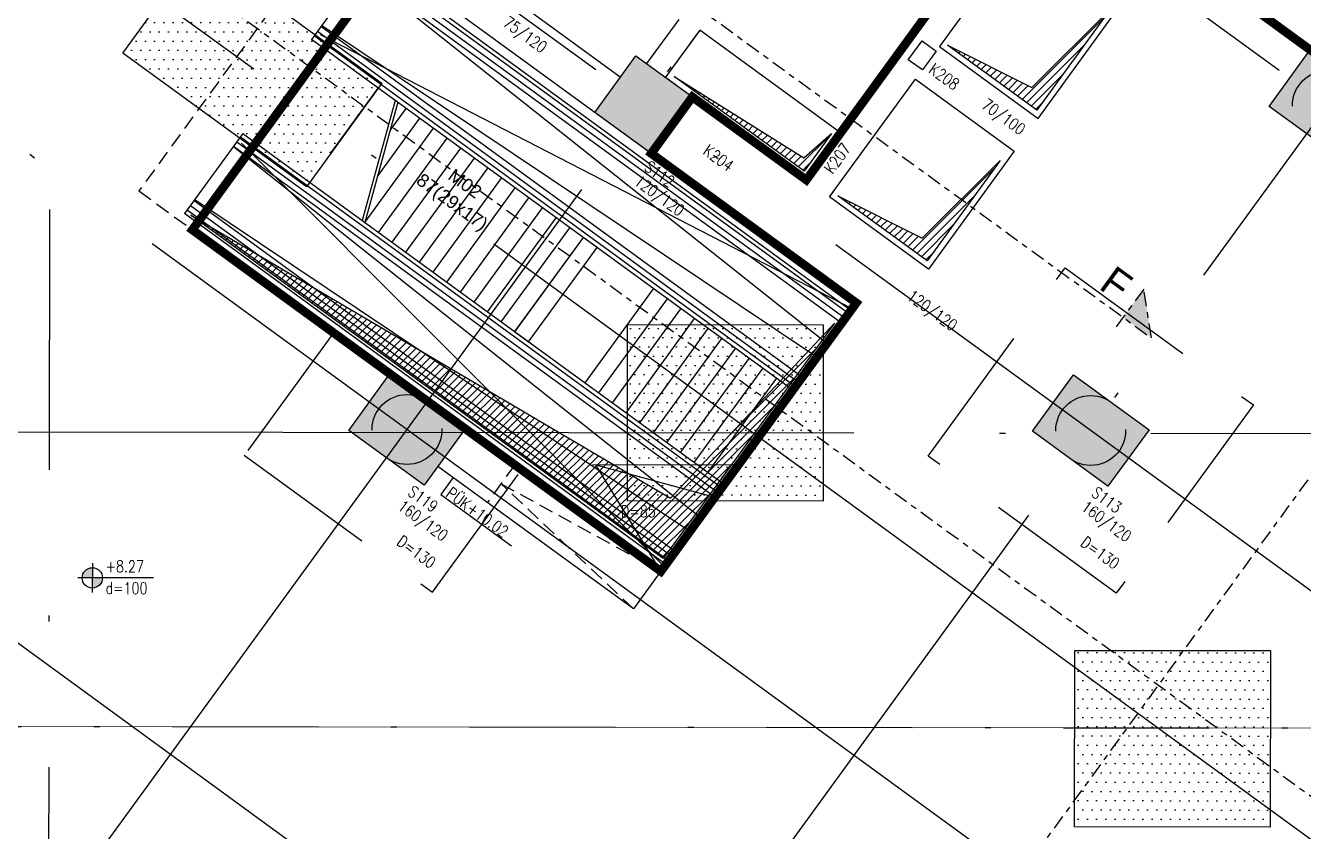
# Model space of a CAD drawing. Header units: millimetres. Extents: x 400382 to 401267, y 4543945 to 4544126.
# Drawn here: x 400719.64 to 400741.58, y 4544028.24 to 4544042.07 of the extents above; entities that cross this region are included whole.
import ezdxf
from ezdxf.enums import TextEntityAlignment as Align

# ---------------------------------------------------------------- set-up
doc = ezdxf.new("R2010")
doc.units = ezdxf.units.MM
for name, pattern in [('ACAD_ISO07W100', [3, 0, -3]), ('AKS', [3, 2.5, -0.25, 0, -0.25]), ('CENTER', [2, 1.25, -0.25, 0.25, -0.25]), ('CIZGI', [0.4, 0.25, -0.15]), ('CONTINU', [0]), ('DASHDOT2', [0.5, 0.25, -0.125, 0, -0.125]), ('HIDDEN', [0.375, 0.25, -0.125]), ('HIDDEN2', [4.7625, 3.175, -1.5875])]:
    doc.linetypes.add(name, pattern=pattern)
doc.layers.add('A-DETL', color=90, linetype='Continuous', lineweight=15)
for name, color, linetype in [('aks prota', 2, 'AKS'), ('boşluk prota', 2, 'Continuous'), ('boşluk taraması prota', 252, 'Continuous'), ('kesit prota', 1, 'Continuous'), ('kesit tarama prota', 252, 'Continuous'), ('kiriş boyutu prota', 6, 'Continuous'), ('kiriş prota', 6, 'Continuous'), ('kolon prota', 1, 'Continuous'), ('kolon tarama prota', 252, 'Continuous'), ('lkolon prota', 4, 'Continuous'), ('merdiven prota', 2, 'Continuous'), ('not prota', 2, 'Continuous'), ('perde prota', 1, 'Continuous'), ('PRT-AL-TUNEL_EKSENI', 14, 'DASHDOT2'), ('prt-s-taxis', 7, 'Continuous'), ('skesit prota', 7, 'Continuous'), ('st-s_level (kot)', 6, 'Continuous'), ('st-s_levelmark (kot işareti)', 4, 'Continuous'), ('st_s_ölçü', 4, 'Continuous'), ('temel prota', 6, 'Continuous'), ('tkesit prota', 7, 'Continuous'), ('tkolon prota', 6, 'Continuous'), ('tnot prota', 4, 'Continuous')]:
    doc.layers.add(name, color=color, linetype=linetype)
doc.styles.add('Arial', font='Arial.ttf')
doc.styles.add('OLCU', font='romanstw.shx')
doc.styles.add('PRT-MI-a_Arial', font='Arial.ttf', dxfattribs={"height": 30})
doc.styles.add('TKIRIS', font='romanstw.shx')
doc.styles.add('tkolon', font='romanstw.shx')
doc.styles.add('TNOT', font='romanstw.shx', dxfattribs={"width": 0.8, "height": 250})
pattern_1 = [(359.928447, (399652.9051, 4543599.9079), (0.07957379, 0.158651942), [0, -0.158751193])]

# ---------------------------------------------------------------- blocks, each defined once
blk = doc.blocks.new('A$C48E027B0')
at = {"color": 253}
blk.add_line((-2321.8, 33.7), (-2321.8, -136.3), dxfattribs=at)
blk.add_lwpolyline([(-1299.4, 33.7), (-1299.4, -136.3)], dxfattribs=at)
at = {"layer": 'st_s_ölçü', "color": 252, "ltscale": 0.1}
for points in [[(-2321.8, 33.7), (-1299.4, 33.7)], [(-1299.4, 26.2), (-2321.8, 26.2)], [(-2321.8, 16.4), (-1299.4, 16.4)], [(-1299.4, 6.2), (-2321.8, 6.2)], [(-2321.8, 6.2), (-1299.4, -36.3)], [(-1299.4, -66.3), (-2321.8, -107)], [(-1299.4, -108.8), (-2321.8, -108.8)], [(-2321.8, -119.1), (-1299.4, -119.1)], [(-1299.4, -128.8), (-2321.8, -128.8)], [(-1299.4, -136.3), (-2321.8, -136.3)]]:
    blk.add_lwpolyline(points, dxfattribs=at)
blk = doc.blocks.new('Stair_Anotation')
at = {"color": 0, "style": 'PRT-MI-a_Arial'}
blk.add_attdef('M.ADI', text='', height=0.2, dxfattribs=at).set_placement((0, 0), align=Align.BOTTOM_CENTER)
blk.add_attdef('BAS.SAYI-(EN-RIHT)', text='', height=0.2, dxfattribs=at).set_placement((0, -0.08), align=Align.TOP_CENTER)
blk = doc.blocks.new('PLAN_KOT')
at = {"layer": 'st-s_levelmark (kot işareti)'}
h = blk.add_hatch(color=256, dxfattribs=at)
h.paths.add_polyline_path([(0, 17.5, 0.414214), (-17.5, 0), (0, 0)])
h.paths.add_polyline_path([(17.5, 0), (0, 0), (0, -17.5, 0.414214)])
for p, q in [((0, 25), (0, -25)), ((105, 0), (-25, 0))]:
    blk.add_line(p, q, dxfattribs=at)
blk.add_circle((0, 0), 17.5, dxfattribs=at)
at = {"layer": 'st-s_level (kot)', "color": 6, "style": 'OLCU', "width": 0.8}
for tag, p in [('KOT', (22.7, 9.8)), ('DÖŞEME_KALINLIĞI', (22.7, -27.6))]:
    blk.add_attdef(tag, p, '', height=20, dxfattribs=at)

msp = doc.modelspace()

# ---------------------------------------------------------------- hatches: boundary and pattern name
at = {"layer": 'boşluk taraması prota', "ltscale": 2}
h = msp.add_hatch(dxfattribs=at)
h.set_pattern_fill('ANSI31', color=256, scale=0.03, angle=-0.0716, style=0)
h.set_pattern_definition([(44.928447, (400066.60162, 4543593.10474), (-0.067268262, 0.067436487), [])])
h.paths.add_polyline_path([(400736.918, 4544041.01), (400738.415, 4544042.562), (400737.005, 4544040.619), (400735.47, 4544041.738)])
h = msp.add_hatch(dxfattribs=at)
h.set_pattern_fill('ANSI31', color=256, scale=0.03, angle=-0.0716, style=0)
h.set_pattern_definition([(44.928447, (400062.60277, 4543592.05867), (-0.067268262, 0.067436487), [])])
h.paths.add_polyline_path([(400733.001, 4544039.801), (400733.477, 4544040.22), (400733.006, 4544039.573), (400730.775, 4544041.199)])
h = msp.add_hatch(dxfattribs=at)
h.set_pattern_fill('ANSI31', color=256, scale=0.03, angle=-0.0716, style=0)
h.set_pattern_definition([(44.928447, (400064.71746, 4543590.51822), (-0.067268262, 0.067436487), [])])
h.paths.add_polyline_path([(400735.034, 4544038.423), (400736.531, 4544039.975), (400735.121, 4544038.033), (400733.586, 4544039.151)])
h = msp.add_hatch(dxfattribs=at)
h.set_pattern_fill('ANSI31', color=256, scale=0.03, angle=-0.0716, style=0)
h.set_pattern_definition([(44.928447, (400060.18035, 4543585.41044), (-0.067268262, 0.067436487), [])])
h.paths.add_polyline_path([(400730.711, 4544033.958), (400733.512, 4544036.944), (400730.584, 4544032.925), (400722.473, 4544038.818)])
at = {"layer": 'kesit tarama prota'}
h = msp.add_hatch(color=256, dxfattribs=at)
h.dxf.hatch_style = 1
h.paths.add_polyline_path([(400738.839, 4544037.549), (400738.97, 4544036.711), (400738.485, 4544037.064)])
at = {"layer": 'kolon tarama prota'}
h = msp.add_hatch(color=256, dxfattribs=at)
h.dxf.hatch_style = 1
h.paths.add_polyline_path([(400803.726, 4544009.337), (400715.935, 4544073.289), (400690.793, 4544038.775), (400692.005, 4544037.892), (400705.84, 4544027.816), (400705.83, 4544017.509), (400720.005, 4544017.492), (400733.143, 4544007.925), (400805.789, 4544007.834)])
h.paths.add_polyline_path([(400733.455, 4544009.925), (400720.73, 4544019.191), (400707.529, 4544019.207), (400707.541, 4544028.804), (400693.469, 4544039.052), (400716.491, 4544070.657), (400799.976, 4544009.842)], flags=16)
h.paths.add_polyline_path([(400750.001, 4544017.954), (400750.002, 4544019.204), (400747.902, 4544019.207), (400747.901, 4544017.957), (400746.431, 4544017.959), (400746.441, 4544025.759), (400750.65, 4544025.753), (400750.648, 4544024.503), (400752.748, 4544024.501), (400752.749, 4544025.751), (400762.305, 4544025.739), (400762.304, 4544024.489), (400764.04, 4544024.487), (400764.031, 4544017.937), (400761.74, 4544017.94), (400761.741, 4544019.19), (400759.641, 4544019.192), (400759.64, 4544017.942)], flags=0)
h.paths.add_polyline_path([(400750.301, 4544018.254), (400750.303, 4544019.504), (400747.603, 4544019.507), (400747.601, 4544018.257), (400746.732, 4544018.258), (400746.741, 4544025.458), (400750.349, 4544025.454), (400750.348, 4544024.204), (400753.048, 4544024.2), (400753.05, 4544025.45), (400762.006, 4544025.439), (400762.004, 4544024.189), (400763.739, 4544024.187), (400763.732, 4544018.237), (400762.04, 4544018.239), (400762.042, 4544019.489), (400759.342, 4544019.493), (400759.34, 4544018.243)], flags=0)
h.paths.add_polyline_path([(400728.481, 4544057.222), (400728.238, 4544057.398), (400729.416, 4544059.015), (400729.658, 4544058.838)], flags=0)
h = msp.add_hatch(dxfattribs=at)
h.set_pattern_fill('DOTS', color=2, scale=0.100001, angle=-0.0716)
h.set_pattern_definition(pattern_1)
h.paths.add_polyline_path([(400725.754, 4544041.083), (400722.602, 4544043.379), (400721.307, 4544041.601), (400724.459, 4544039.304)])
h = msp.add_hatch(color=256, dxfattribs=at)
h.dxf.hatch_style = 1
h.paths.add_polyline_path([(400741.698, 4544041.655), (400742.991, 4544040.713), (400742.285, 4544039.743), (400740.992, 4544040.685)])
h = msp.add_hatch(color=256, dxfattribs=at)
h.dxf.hatch_style = 1
h.paths.add_polyline_path([(400730.118, 4544041.553), (400731.088, 4544040.847), (400730.382, 4544039.877), (400729.412, 4544040.583)])
h = msp.add_hatch(dxfattribs=at)
h.set_pattern_fill('DOTS', color=2, scale=0.100001, angle=-0.0716)
h.set_pattern_definition(pattern_1)
h.paths.add_polyline_path([(400733.341, 4544036.93), (400729.97, 4544036.935), (400729.967, 4544033.918), (400733.337, 4544033.914)])
h = msp.add_hatch(color=256, dxfattribs=at)
h.dxf.hatch_style = 1
h.paths.add_polyline_path([(400725.894, 4544036.094), (400727.187, 4544035.152), (400726.481, 4544034.182), (400725.187, 4544035.124)])
h = msp.add_hatch(color=256, dxfattribs=at)
h.dxf.hatch_style = 1
h.paths.add_polyline_path([(400737.635, 4544036.078), (400738.929, 4544035.135), (400738.222, 4544034.166), (400736.929, 4544035.108)])
h = msp.add_hatch(dxfattribs=at)
h.set_pattern_fill('DOTS', color=2, scale=0.100001, angle=-0.0716)
h.set_pattern_definition(pattern_1)
h.paths.add_polyline_path([(400741.02, 4544031.337), (400737.649, 4544031.341), (400737.645, 4544028.324), (400741.016, 4544028.32)])

# ---------------------------------------------------------------- linework, layer by layer
at = {"layer": 'A-DETL', "color": 1, "lineweight": 5}
msp.add_lwpolyline([(400664.532, 4544030.111), (400820.256, 4544029.917)], dxfattribs=at)
at = {"layer": 'aks prota', "ltscale": 10}
for p, q in [((400789.825, 4544005.854), (400706.713, 4544066.398)), ((400778.086, 4544005.869), (400702.65, 4544060.82)), ((400772.216, 4544005.876), (400700.619, 4544058.032)), ((400714.47, 4544019.053), (400741.967, 4544056.8)), ((400766.347, 4544005.884), (400698.587, 4544055.243)), ((400722.148, 4544013.46), (400749.645, 4544051.207)), ((400754.608, 4544005.898), (400694.525, 4544049.666)), ((400720.009, 4544004.344), (400720.052, 4544038.913)), ((400824.162, 4544034.962), (400660.968, 4544035.166))]:
    msp.add_line(p, q, dxfattribs=at)
at = {"layer": 'boşluk prota', "ltscale": 0.05}
for points in [[(400736.918, 4544041.01), (400738.256, 4544042.343), (400737.005, 4544040.619), (400735.47, 4544041.738)], [(400733.001, 4544039.801), (400733.477, 4544040.22), (400733.006, 4544039.573), (400730.775, 4544041.199)], [(400735.034, 4544038.423), (400736.372, 4544039.756), (400735.121, 4544038.033), (400733.586, 4544039.151)], [(400730.711, 4544033.958), (400733.528, 4544036.967), (400730.584, 4544032.925), (400722.473, 4544038.818)]]:
    msp.add_lwpolyline(points, close=True, dxfattribs=at)
at = {"layer": 'kesit prota', "color": 5}
msp.add_lwpolyline([(400728.033, 4544036.821), (400728.276, 4544036.644), (400729.453, 4544038.261), (400729.211, 4544038.437)], close=True, dxfattribs=at)
at = {"layer": 'kesit prota', "linetype": 'HIDDEN'}
msp.add_lwpolyline([(400728.039, 4544034.532), (400727.567, 4544033.885)], dxfattribs=at)
at = {"layer": 'kiriş prota'}
msp.add_line((400729.85, 4544041.186), (400723.142, 4544046.073), dxfattribs=at)
for points in [[(400735.151, 4544046.424), (400741.698, 4544041.655)], [(400734.798, 4544045.939), (400736.754, 4544044.514), (400733.044, 4544039.422)], [(400732.812, 4544035.814), (400733.903, 4544037.312), (400725.857, 4544043.173), (400722.501, 4544038.566), (400730.547, 4544032.705), (400732.812, 4544035.814)], [(400733.445, 4544039.13), (400734.917, 4544041.15)], [(400731.088, 4544040.847), (400733.044, 4544039.422)], [(400730.382, 4544039.877), (400733.903, 4544037.312)]]:
    msp.add_lwpolyline(points, dxfattribs=at)
at = {"layer": 'kiriş prota', "linetype": 'HIDDEN2'}
for points in [[(400733.658, 4544046.027), (400730.301, 4544041.42)], [(400733.981, 4544045.792), (400730.625, 4544041.185)]]:
    msp.add_lwpolyline(points, dxfattribs=at)
at = {"layer": 'kiriş prota', "color": 3, "linetype": 'ACAD_ISO07W100', "ltscale": 5}
for points in [[(400733.445, 4544039.13), (400737.155, 4544044.222), (400741.513, 4544041.047)], [(400731.088, 4544040.847), (400737.635, 4544036.078)], [(400730.382, 4544039.877), (400736.929, 4544035.108)]]:
    msp.add_lwpolyline(points, dxfattribs=at)
at = {"layer": 'kiriş prota', "linetype": 'HIDDEN'}
msp.add_lwpolyline([(400725.857, 4544043.173), (400724.941, 4544043.84), (400721.585, 4544039.233), (400722.501, 4544038.566)], dxfattribs=at)
at = {"layer": 'kiriş prota'}
for points in [[(400735.33, 4544041.716), (400737.027, 4544040.48), (400738.499, 4544042.501), (400736.802, 4544043.737)], [(400730.625, 4544041.185), (400733.044, 4544039.422), (400733.633, 4544040.23), (400731.214, 4544041.993)], [(400734.917, 4544041.15), (400736.615, 4544039.914), (400735.143, 4544037.893), (400733.445, 4544039.13)]]:
    msp.add_lwpolyline(points, close=True, dxfattribs=at)
at = {"layer": 'kolon prota', "color": 1}
for points in [[(400741.698, 4544041.655), (400742.991, 4544040.713), (400742.285, 4544039.743), (400740.992, 4544040.685)], [(400730.118, 4544041.553), (400731.088, 4544040.847), (400730.382, 4544039.877), (400729.412, 4544040.583)], [(400725.894, 4544036.094), (400727.187, 4544035.152), (400726.481, 4544034.182), (400725.187, 4544035.124)], [(400737.635, 4544036.078), (400738.929, 4544035.135), (400738.222, 4544034.166), (400736.929, 4544035.108)]]:
    msp.add_lwpolyline(points, close=True, dxfattribs=at)
at = {"layer": 'kolon prota', "color": 5, "linetype": 'HIDDEN', "ltscale": 5}
for centre in [(400741.991, 4544040.699), (400726.187, 4544035.138), (400737.928, 4544035.122)]:
    msp.add_circle(centre, 0.6, dxfattribs=at)
at = {"layer": 'merdiven prota', "color": 4}
for p, q in [((400733.829, 4544037.211), (400724.702, 4544041.911)), ((400723.348, 4544040.052), (400730.606, 4544032.785))]:
    msp.add_line(p, q, dxfattribs=at)
at = {"layer": 'merdiven prota', "linetype": 'HIDDEN', "ltscale": 10}
for p, q in [((400724.893, 4544039.899), (400725.695, 4544040.999)), ((400725.897, 4544040.274), (400726.172, 4544040.651)), ((400725.68, 4544039.484), (400726.406, 4544040.481)), ((400725.463, 4544038.693), (400726.64, 4544040.31)), ((400725.697, 4544038.522), (400726.875, 4544040.139)), ((400725.932, 4544038.352), (400727.109, 4544039.968)), ((400726.166, 4544038.181), (400727.344, 4544039.798)), ((400726.4, 4544038.01), (400727.578, 4544039.627)), ((400726.635, 4544037.839), (400727.812, 4544039.456)), ((400726.869, 4544037.669), (400728.047, 4544039.285)), ((400727.104, 4544037.498), (400728.281, 4544039.115)), ((400727.338, 4544037.327), (400728.516, 4544038.944)), ((400727.572, 4544037.156), (400728.75, 4544038.773)), ((400727.807, 4544036.986), (400728.984, 4544038.602)), ((400728.041, 4544036.815), (400729.219, 4544038.432)), ((400728.276, 4544036.644), (400729.453, 4544038.261)), ((400729.246, 4544035.938), (400730.423, 4544037.554)), ((400729.48, 4544035.767), (400730.658, 4544037.383)), ((400729.714, 4544035.596), (400730.892, 4544037.213)), ((400729.949, 4544035.425), (400731.126, 4544037.042)), ((400730.183, 4544035.255), (400731.361, 4544036.871)), ((400730.418, 4544035.084), (400731.595, 4544036.7)), ((400730.652, 4544034.913), (400731.83, 4544036.53)), ((400730.886, 4544034.742), (400732.064, 4544036.359)), ((400731.121, 4544034.572), (400732.298, 4544036.188)), ((400731.355, 4544034.401), (400732.533, 4544036.017))]:
    msp.add_line(p, q, dxfattribs=at)
for points in [[(400725.986, 4544040.787), (400725.42, 4544038.725)], [(400726.029, 4544040.755), (400725.463, 4544038.693)]]:
    msp.add_lwpolyline(points, dxfattribs=at)
at = {"layer": 'merdiven prota', "color": 4}
msp.add_lwpolyline([(400730.547, 4544032.705), (400729.43, 4544034.53), (400731.472, 4544033.976)], dxfattribs=at)
at = {"layer": 'merdiven prota', "color": 4, "linetype": 'HIDDEN'}
msp.add_lwpolyline([(400730.076, 4544032.058), (400727.803, 4544034.208), (400730.547, 4544032.705)], dxfattribs=at)
at = {"layer": 'not prota', "ltscale": 0.1}
msp.add_lwpolyline([(400726.979, 4544034.314), (400726.768, 4544034.025), (400727.981, 4544033.142)], dxfattribs=at)
at = {"layer": 'perde prota'}
msp.add_lwpolyline([(400730.547, 4544032.705), (400730.076, 4544032.058), (400726.716, 4544034.505)], dxfattribs=at)
at = {"layer": 'PRT-AL-TUNEL_EKSENI', "ltscale": 10}
msp.add_line((400660.962, 4544030.116), (400824.156, 4544029.912), dxfattribs=at)
at = {"layer": 'skesit prota', "linetype": 'CENTER', "ltscale": 0.2}
for p, q in [((400738.839, 4544037.549), (400738.309, 4544036.822)), ((400738.97, 4544036.711), (400738.839, 4544037.549))]:
    msp.add_line(p, q, dxfattribs=at)
for points in [[(400702.239, 4544063.468), (400738.97, 4544036.711)], [(400699.445, 4544059.632), (400747.721, 4544024.465)], [(400699.445, 4544059.632), (400747.721, 4544024.465)], [(400755.905, 4544053.837), (400717.418, 4544001.003)]]:
    msp.add_lwpolyline(points, dxfattribs=at)
at = {"layer": 'st_s_ölçü', "color": 3, "linetype": 'CIZGI', "lineweight": 30, "ltscale": 50, "const_width": 0.15}
msp.add_lwpolyline([(400762.985, 4544036.788), (400754.224, 4544036.799), (400752.901, 4544034.979), (400750.002, 4544037.09), (400750.003, 4544037.09), (400749.113, 4544037.738), (400748.407, 4544036.768), (400737.107, 4544044.999), (400733.044, 4544039.422), (400731.088, 4544040.847), (400730.382, 4544039.877), (400733.903, 4544037.312), (400730.547, 4544032.705), (400722.501, 4544038.566), (400725.857, 4544043.173), (400721.732, 4544046.176), (400714.314, 4544035.993), (400699.24, 4544046.974)], dxfattribs=at)
at = {"layer": 'temel prota'}
for points in [[(400722.602, 4544043.379), (400725.754, 4544041.083), (400724.459, 4544039.304), (400721.307, 4544041.601)], [(400729.97, 4544036.935), (400729.967, 4544033.918), (400733.337, 4544033.914), (400733.341, 4544036.93)], [(400737.649, 4544031.341), (400737.645, 4544028.324), (400741.016, 4544028.32), (400741.02, 4544031.337)]]:
    msp.add_lwpolyline(points, close=True, dxfattribs=at)
at = {"layer": 'temel prota', "color": 5}
msp.add_lwpolyline([(400734.796, 4544041.487), (400735.031, 4544041.81), (400735.274, 4544041.633), (400735.038, 4544041.31), (400734.796, 4544041.487)], dxfattribs=at)
at = {"layer": 'temel prota', "linetype": 'HIDDEN', "ltscale": 10}
for points in [[(400737.489, 4544037.916), (400740.722, 4544035.561), (400738.367, 4544032.328), (400735.134, 4544034.683), (400737.489, 4544037.916)], [(400724.924, 4544036.801), (400723.393, 4544034.699), (400726.626, 4544032.344), (400728.157, 4544034.445)], [(400731.874, 4544034.527), (400728.039, 4544034.532)]]:
    msp.add_lwpolyline(points, dxfattribs=at)
at = {"layer": 'temel prota', "lineweight": 30}
msp.add_lwpolyline([(400730.547, 4544032.705), (400731.877, 4544034.531)], dxfattribs=at)

# ---------------------------------------------------------------- block references
at = {"xscale": 0.01000007514198309, "yscale": 0.01000007514198309, "zscale": 0.01000007514198309, "rotation": 323.9284467263709}
for p in [(400744.116, 4544029.266), (400741.938, 4544026.275)]:
    msp.add_blockref('A$C48E027B0', p, dxfattribs=at)
at = {"layer": 'prt-s-taxis'}
ref = msp.add_blockref('Stair_Anotation', (400727.087, 4544039.21), dxfattribs=dict(at, xscale=-1.125008453473098, yscale=1.125008453473098, zscale=1.125008453473098, rotation=323.9284466917317))
ref.add_attrib('M.ADI', 'M02', dxfattribs={"layer": '0', "color": 0, "height": 0.225, "rotation": 323.9284, "style": 'PRT-MI-a_Arial'}).set_placement((400727.079, 4544039.215), align=Align.BOTTOM_CENTER)
ref.add_attrib('BAS.SAYI-(EN-RIHT)', '87(29x17)', dxfattribs={"layer": '0', "color": 0, "height": 0.225, "rotation": 323.9284, "style": 'PRT-MI-a_Arial'}).set_placement((400727.032, 4544039.138), align=Align.TOP_CENTER)
at = {"layer": 'st-s_level (kot)', "linetype": 'CONTINU', "ltscale": 0.1, "xscale": 0.01000007514198309, "yscale": 0.01000007514198309, "zscale": 0.01000007514198309, "rotation": 359.9284467263661}
msp.add_blockref('PLAN_KOT', (400720.784, 4544032.592), dxfattribs=at).add_auto_attribs({'KOT': '+8.27', 'DÖŞEME_KALINLIĞI': 'd=100'})

# ---------------------------------------------------------------- texts
at = {"layer": 'kiriş boyutu prota', "ltscale": 0.05, "style": 'TKIRIS', "width": 0.8}
for s, p in [('75/120', (400728.556, 4544041.672)), ('70/100', (400736.772, 4544040.262)), ('120/120', (400735.603, 4544036.896))]:
    msp.add_text(s, height=0.2, rotation=323.9284, dxfattribs=at).set_placement(p, align=Align.MIDDLE_RIGHT)
at = {"layer": 'kiriş prota', "ltscale": 0.05, "style": 'TKIRIS', "width": 0.8}
for s, rotation, p in [('K208', 323.9284, (400735.189, 4544041.36)), ('K204', 323.9284, (400731.313, 4544039.964)), ('K207', 53.9284, (400733.415, 4544039.569))]:
    msp.add_text(s, height=0.2, rotation=rotation, dxfattribs=at).set_placement(p, align=Align.MIDDLE_LEFT)
at = {"layer": 'lkolon prota', "style": 'tkolon', "width": 0.8}
for s, p in [('120/120', (400730.069, 4544039.361)), ('160/120', (400726.01, 4544033.781)), ('160/120', (400737.747, 4544033.768))]:
    msp.add_text(s, height=0.2, rotation=323.9284, dxfattribs=at).set_placement(p)
at = {"layer": 'st-s_level (kot)', "color": 6, "style": 'OLCU', "width": 0.8}
for tag, p, rotation in [('D=85', (400729.863, 4544033.634), 359.9284), ('D=130', (400725.995, 4544033.174), 323.9284), ('D=130', (400737.736, 4544033.158), 323.9284)]:
    msp.add_attdef(tag, p, '', height=0.2, rotation=rotation, dxfattribs=at)
at = {"layer": 'tkesit prota', "style": 'Arial'}
msp.add_text('F', height=0.5, rotation=323.9284, dxfattribs=at).set_placement((400738.047, 4544037.57))
at = {"layer": 'tkolon prota', "style": 'tkolon', "width": 0.8}
for s, p in [('S112', (400730.245, 4544039.604)), ('S119', (400726.183, 4544034.027)), ('S113', (400737.924, 4544034.01))]:
    msp.add_text(s, height=0.2, rotation=323.9284, dxfattribs=at).set_placement(p)
at = {"layer": 'tnot prota', "style": 'TNOT', "width": 0.8}
msp.add_text('PÜK+10.02', height=0.2, rotation=323.9284, dxfattribs=at).set_placement((400726.898, 4544034.082), align=Align.MIDDLE_LEFT)

doc.saveas('drawing.dxf')
